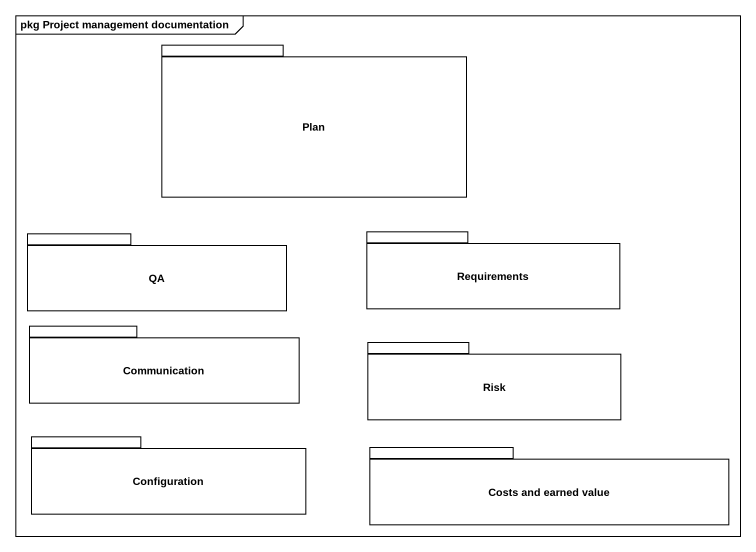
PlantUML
@startuml
mainframe pkg Project management documentation
package Plan {
}
package QA {
}
package Requirements {
}
package Communication {
}
package Risk {
}
package Configuration {
}
package "Costs and earned value" as Costs_and_earned_value {
}
@enduml
